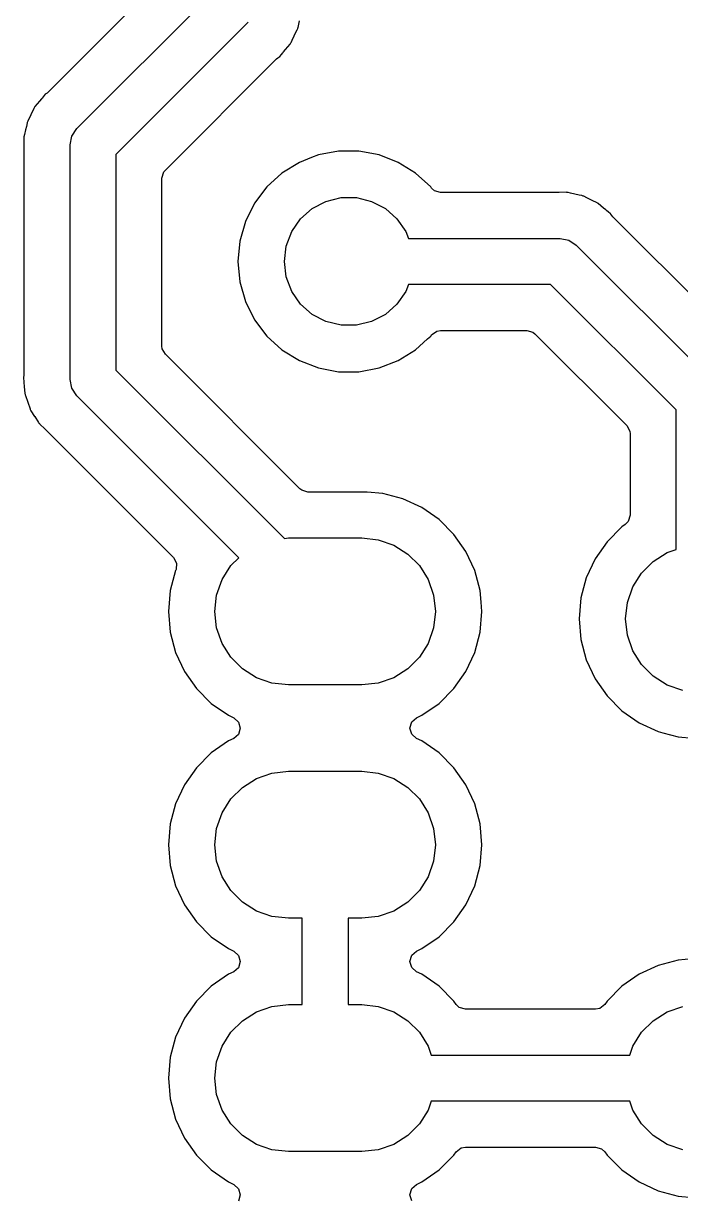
# Model space of a CAD drawing. Extents: x 1.7 to 7.7, y -4.5 to -1.4.
# Drawn here: x 6.77 to 7.052, y -4.002 to -3.498 of the extents above; entities that cross this region are included whole.
import ezdxf

# ---------------------------------------------------------------- set-up
doc = ezdxf.new("R2010")
doc.units = 0
doc.header["$MEASUREMENT"] = 0
doc.layers.add('BLACK', color=7, linetype='CONTINUOUS')

msp = doc.modelspace()

# ---------------------------------------------------------------- linework, layer by layer
at = {"layer": 'BLACK', "linetype": 'CONTINUOUS'}
for p, q in [((6.79304, -3.54304), (6.84969, -3.48639)), ((6.81933, -3.48888), (6.78088, -3.52733)), ((6.86649, -3.49743), (6.80984, -3.55408)), ((6.88781, -3.49967), (6.88838, -3.49686)), ((6.88613, -3.50334), (6.88749, -3.50064)), ((6.88749, -3.50064), (6.88759, -3.50037)), ((6.88749, -3.50064), (6.88749, -3.50064)), ((6.88749, -3.50064), (6.88749, -3.50064)), ((6.88759, -3.50037), (6.88769, -3.50009)), ((6.88759, -3.50037), (6.88759, -3.50037)), ((6.88768, -3.50009), (6.88777, -3.49982)), ((6.88769, -3.50009), (6.88768, -3.50009)), ((6.88777, -3.49982), (6.88781, -3.49967)), ((6.88244, -3.50913), (6.88439, -3.50681)), ((6.88439, -3.50681), (6.88455, -3.50657)), ((6.88439, -3.50681), (6.88439, -3.50681)), ((6.88455, -3.50658), (6.88471, -3.50633)), ((6.88455, -3.50657), (6.88455, -3.50658)), ((6.8847, -3.50632), (6.88485, -3.50608)), ((6.88471, -3.50633), (6.8847, -3.50632)), ((6.88485, -3.50608), (6.88532, -3.50509)), ((6.88485, -3.50608), (6.88485, -3.50608)), ((6.88532, -3.50509), (6.88613, -3.50334)), ((6.87865, -3.51313), (6.87919, -3.51267)), ((6.87919, -3.51267), (6.87995, -3.5121)), ((6.87995, -3.5121), (6.88066, -3.51125)), ((6.87995, -3.5121), (6.87995, -3.5121)), ((6.87995, -3.5121), (6.87995, -3.5121)), ((6.88066, -3.51125), (6.88127, -3.51053)), ((6.88127, -3.51053), (6.88142, -3.51037)), ((6.88142, -3.51037), (6.88164, -3.51014)), ((6.88164, -3.51014), (6.88244, -3.50913)), ((6.83098, -3.56081), (6.87865, -3.51313)), ((6.78034, -3.5278), (6.77959, -3.52836)), ((6.78088, -3.52733), (6.78034, -3.5278)), ((6.77709, -3.53134), (6.77515, -3.53365)), ((6.77789, -3.53032), (6.77709, -3.53134)), ((6.77812, -3.53009), (6.77789, -3.53032)), ((6.77826, -3.52994), (6.77812, -3.53009)), ((6.77959, -3.52836), (6.77826, -3.52994)), ((6.7734, -3.53712), (6.77205, -3.53983)), ((6.77468, -3.53438), (6.7734, -3.53712)), ((6.77483, -3.53414), (6.77468, -3.53438)), ((6.77499, -3.53389), (6.77483, -3.53414)), ((6.77483, -3.53414), (6.77483, -3.53414)), ((6.77515, -3.53365), (6.77499, -3.53389)), ((6.77499, -3.53389), (6.77499, -3.53389)), ((6.77146, -3.54212), (6.77115, -3.5436)), ((6.77176, -3.54064), (6.77146, -3.54212)), ((6.77185, -3.54037), (6.77176, -3.54064)), ((6.77195, -3.54009), (6.77185, -3.54037)), ((6.77185, -3.54037), (6.77185, -3.54037)), ((6.77205, -3.53983), (6.77195, -3.54009)), ((6.77195, -3.54009), (6.77195, -3.54009)), ((6.79091, -3.54623), (6.79304, -3.54304)), ((6.77039, -3.54712), (6.77036, -3.54741)), ((6.77036, -3.54741), (6.77045, -3.55043)), ((6.77042, -3.54683), (6.77039, -3.54712)), ((6.77039, -3.54712), (6.77039, -3.54712)), ((6.77045, -3.54655), (6.77042, -3.54683)), ((6.77042, -3.54683), (6.77042, -3.54683)), ((6.77066, -3.54565), (6.77045, -3.54655)), ((6.77115, -3.5436), (6.77066, -3.54565)), ((6.79016, -3.55), (6.79091, -3.54623)), ((6.77045, -3.55043), (6.77045, -3.64808)), ((6.79016, -3.65059), (6.79016, -3.55)), ((6.90515, -3.55274), (6.89654, -3.55435)), ((6.91391, -3.55274), (6.90515, -3.55274)), ((6.92252, -3.55435), (6.91391, -3.55274)), ((6.80984, -3.55408), (6.80984, -3.64651)), ((6.88838, -3.55751), (6.88093, -3.56212)), ((6.89356, -3.5555), (6.88838, -3.55751)), ((6.88838, -3.55751), (6.88838, -3.55751)), ((6.89654, -3.55435), (6.89356, -3.5555)), ((6.93069, -3.55751), (6.92252, -3.55435)), ((6.93814, -3.56212), (6.93069, -3.55751)), ((6.93069, -3.55751), (6.93069, -3.55751)), ((6.82955, -3.56426), (6.83032, -3.56162)), ((6.83032, -3.56162), (6.83098, -3.56081)), ((6.88093, -3.56212), (6.87446, -3.56802)), ((6.88093, -3.56212), (6.88093, -3.56212)), ((6.94461, -3.56802), (6.93814, -3.56212)), ((6.93814, -3.56212), (6.93814, -3.56212)), ((6.82955, -3.6), (6.82955, -3.56426)), ((6.87446, -3.56802), (6.86918, -3.57501)), ((6.94498, -3.56851), (6.94461, -3.56802)), ((6.89976, -3.57423), (6.90621, -3.57264)), ((6.90621, -3.57264), (6.91286, -3.57264)), ((6.91286, -3.57264), (6.91931, -3.57423)), ((6.94624, -3.56968), (6.94498, -3.56851)), ((6.94888, -3.57045), (6.94624, -3.56968)), ((6.99957, -3.57045), (6.94888, -3.57045)), ((7.00259, -3.57036), (6.99957, -3.57045)), ((7.00288, -3.57039), (7.00259, -3.57036)), ((7.00317, -3.57042), (7.00288, -3.57039)), ((7.00288, -3.57039), (7.00288, -3.57039)), ((7.00345, -3.57045), (7.00317, -3.57042)), ((7.00317, -3.57042), (7.00317, -3.57042)), ((7.00447, -3.57069), (7.00345, -3.57045)), ((7.0064, -3.57115), (7.00447, -3.57069)), ((7.00826, -3.57154), (7.0064, -3.57115)), ((7.00936, -3.57176), (7.00826, -3.57154)), ((7.00963, -3.57185), (7.00936, -3.57176)), ((7.00991, -3.57195), (7.00963, -3.57185)), ((7.00963, -3.57185), (7.00963, -3.57185)), ((7.01017, -3.57205), (7.00991, -3.57195)), ((7.00991, -3.57195), (7.00991, -3.57195)), ((7.01153, -3.57273), (7.01017, -3.57205)), ((7.01017, -3.57205), (7.01017, -3.57205)), ((7.01017, -3.57205), (7.01017, -3.57205)), ((7.01288, -3.5734), (7.01153, -3.57273)), ((6.86918, -3.57501), (6.86527, -3.58285)), ((6.86918, -3.57501), (6.86918, -3.57501)), ((6.88891, -3.58172), (6.89388, -3.57732)), ((6.89388, -3.57732), (6.89976, -3.57423)), ((6.91931, -3.57423), (6.92519, -3.57732)), ((6.92519, -3.57732), (6.93016, -3.58172)), ((7.01407, -3.57396), (7.01288, -3.5734)), ((7.01562, -3.57468), (7.01407, -3.57396)), ((7.01586, -3.57483), (7.01562, -3.57468)), ((7.01562, -3.57468), (7.01562, -3.57468)), ((7.01562, -3.57468), (7.01562, -3.57468)), ((7.01611, -3.57499), (7.01586, -3.57483)), ((7.01586, -3.57483), (7.01586, -3.57483)), ((7.01635, -3.57515), (7.01611, -3.57499)), ((7.01611, -3.57499), (7.01611, -3.57499)), ((7.01866, -3.57709), (7.01635, -3.57515)), ((7.01968, -3.57789), (7.01866, -3.57709)), ((7.01979, -3.578), (7.01968, -3.57789)), ((7.01991, -3.57812), (7.01979, -3.578)), ((7.02006, -3.57826), (7.01991, -3.57812)), ((7.02055, -3.57867), (7.02006, -3.57826)), ((6.86527, -3.58285), (6.86288, -3.59128)), ((6.86527, -3.58285), (6.86527, -3.58285)), ((6.88513, -3.58719), (6.88891, -3.58172)), ((6.93016, -3.58172), (6.93394, -3.58719)), ((7.02164, -3.57959), (7.02055, -3.57867)), ((7.02175, -3.57974), (7.02164, -3.57959)), ((7.0222, -3.58034), (7.02175, -3.57974)), ((7.02267, -3.58088), (7.0222, -3.58034)), ((7.08012, -3.63834), (7.02267, -3.58088)), ((6.88278, -3.5934), (6.88513, -3.58719)), ((6.93394, -3.58719), (6.93506, -3.59016)), ((6.86288, -3.59128), (6.86207, -3.6)), ((6.86288, -3.59128), (6.86288, -3.59128)), ((6.88198, -3.6), (6.88278, -3.5934)), ((6.93506, -3.59016), (7, -3.59016)), ((7, -3.59016), (7.00377, -3.59091)), ((7.00377, -3.59091), (7.00696, -3.59304)), ((7.00696, -3.59304), (7.06649, -3.65257)), ((6.82955, -3.63633), (6.82955, -3.6)), ((6.86207, -3.6), (6.86207, -3.6)), ((6.86207, -3.6), (6.86288, -3.60872)), ((6.88278, -3.6066), (6.88198, -3.6)), ((6.88513, -3.61281), (6.88278, -3.6066)), ((6.86288, -3.60872), (6.86288, -3.60872)), ((6.86288, -3.60872), (6.86527, -3.61715)), ((6.88891, -3.61828), (6.88513, -3.61281)), ((6.93394, -3.61281), (6.93016, -3.61828)), ((6.93506, -3.60984), (6.93394, -3.61281)), ((6.99592, -3.60984), (6.93506, -3.60984)), ((7.04969, -3.66361), (6.99592, -3.60984)), ((6.86527, -3.61715), (6.86527, -3.61715)), ((6.86527, -3.61715), (6.86918, -3.62499)), ((6.89388, -3.62268), (6.88891, -3.61828)), ((6.93016, -3.61828), (6.92519, -3.62268)), ((6.89976, -3.62577), (6.89388, -3.62268)), ((6.92519, -3.62268), (6.91931, -3.62577)), ((6.86918, -3.62499), (6.86918, -3.62499)), ((6.86918, -3.62499), (6.87446, -3.63198)), ((6.90621, -3.62736), (6.89976, -3.62577)), ((6.91286, -3.62736), (6.90621, -3.62736)), ((6.91931, -3.62577), (6.91286, -3.62736)), ((6.87446, -3.63198), (6.88093, -3.63788)), ((6.93814, -3.63788), (6.94326, -3.63321)), ((6.94326, -3.63321), (6.94461, -3.63198)), ((6.94461, -3.63198), (6.94498, -3.63149)), ((6.94461, -3.63198), (6.94461, -3.63198)), ((6.94461, -3.63198), (6.94461, -3.63198)), ((6.94498, -3.63149), (6.94719, -3.62985)), ((6.94719, -3.62985), (6.94888, -3.62955)), ((6.94888, -3.62955), (6.98574, -3.62955)), ((6.98574, -3.62955), (6.98838, -3.63032)), ((6.98838, -3.63032), (6.98919, -3.63098)), ((6.98919, -3.63098), (7.02856, -3.67034)), ((6.82966, -3.63737), (6.82955, -3.63633)), ((6.83098, -3.63978), (6.82966, -3.63737)), ((6.88093, -3.63788), (6.88093, -3.63788)), ((6.88093, -3.63788), (6.88838, -3.64249)), ((6.93069, -3.64249), (6.93814, -3.63788)), ((6.88856, -3.69737), (6.83098, -3.63978)), ((6.88838, -3.64249), (6.88838, -3.64249)), ((6.88838, -3.64249), (6.88838, -3.64249)), ((6.88838, -3.64249), (6.89654, -3.64565)), ((6.92252, -3.64565), (6.93069, -3.64249)), ((6.7704, -3.64879), (6.77026, -3.64973)), ((6.77045, -3.64808), (6.7704, -3.64879)), ((6.80984, -3.64651), (6.88202, -3.71869)), ((6.89654, -3.64565), (6.90515, -3.64726)), ((6.90515, -3.64726), (6.90516, -3.64726)), ((6.90516, -3.64726), (6.91391, -3.64726)), ((6.91391, -3.64726), (6.92252, -3.64565)), ((6.91391, -3.64726), (6.91391, -3.64726)), ((6.77026, -3.64973), (6.77044, -3.65177)), ((6.77044, -3.65177), (6.77045, -3.65199)), ((6.77045, -3.65199), (6.77045, -3.65231)), ((6.77045, -3.65231), (6.77055, -3.65311)), ((6.77055, -3.65311), (6.7706, -3.65359)), ((6.7706, -3.65359), (6.77087, -3.65661)), ((6.79091, -3.65436), (6.79016, -3.65059)), ((6.77087, -3.65661), (6.77092, -3.65688)), ((6.77092, -3.65688), (6.77092, -3.65688)), ((6.77092, -3.65688), (6.77099, -3.65717)), ((6.77099, -3.65717), (6.77099, -3.65717)), ((6.77099, -3.65717), (6.77105, -3.65745)), ((6.77105, -3.65745), (6.77209, -3.66029)), ((6.79304, -3.65755), (6.79091, -3.65436)), ((6.86244, -3.72695), (6.79304, -3.65755)), ((6.77209, -3.66029), (6.77304, -3.66316)), ((6.77304, -3.66316), (6.77316, -3.66342)), ((6.77316, -3.66342), (6.77316, -3.66342)), ((6.77316, -3.66342), (6.77329, -3.66369)), ((6.77329, -3.66369), (6.77329, -3.66369)), ((6.77329, -3.66369), (6.77342, -3.66394)), ((6.77342, -3.66394), (6.77342, -3.66394)), ((6.77342, -3.66394), (6.77342, -3.66394)), ((6.77342, -3.66394), (6.77502, -3.66638)), ((7.04969, -3.72343), (7.04969, -3.66361)), ((6.77502, -3.66638), (6.77508, -3.66647)), ((6.77508, -3.66647), (6.77666, -3.66904)), ((6.77666, -3.66904), (6.77684, -3.66926)), ((6.77684, -3.66926), (6.77684, -3.66927)), ((6.77684, -3.66927), (6.77703, -3.6695)), ((6.77703, -3.6695), (6.77703, -3.66949)), ((6.77703, -3.66949), (6.77721, -3.66971)), ((6.77721, -3.66971), (6.7794, -3.67177)), ((6.7794, -3.67177), (6.77941, -3.67179)), ((6.77941, -3.67179), (6.80701, -3.69938)), ((7.02856, -3.67034), (7.02988, -3.67276)), ((7.02988, -3.67276), (7.02999, -3.6738)), ((7.02999, -3.6738), (7.02999, -3.70879)), ((6.88938, -3.69802), (6.88856, -3.69737)), ((6.89202, -3.6988), (6.88938, -3.69802)), ((6.91739, -3.6988), (6.89202, -3.6988)), ((6.92408, -3.69938), (6.91739, -3.6988)), ((6.80701, -3.69938), (6.83444, -3.72681)), ((6.93274, -3.7017), (6.92408, -3.69938)), ((6.92408, -3.69938), (6.92408, -3.69938)), ((6.94086, -3.70549), (6.93274, -3.7017)), ((6.93274, -3.7017), (6.93274, -3.7017)), ((6.94819, -3.71063), (6.94086, -3.70549)), ((6.94086, -3.70549), (6.94086, -3.70549)), ((7.02999, -3.70879), (7.02921, -3.71143)), ((6.95453, -3.71696), (6.94819, -3.71063)), ((7.0265, -3.71378), (7.02016, -3.72011)), ((7.02791, -3.71279), (7.0265, -3.71378)), ((7.02921, -3.71143), (7.02791, -3.71279)), ((6.88202, -3.71869), (6.88366, -3.7185)), ((6.88366, -3.7185), (6.91516, -3.7185)), ((6.91516, -3.7185), (6.92217, -3.71929)), ((6.92217, -3.71929), (6.92882, -3.72162)), ((6.95967, -3.7243), (6.95453, -3.71696)), ((6.95453, -3.71696), (6.95453, -3.71696)), ((6.92882, -3.72162), (6.93479, -3.72538)), ((6.96345, -3.73242), (6.95967, -3.7243)), ((7.02016, -3.72011), (7.01502, -3.72745)), ((7.04587, -3.72477), (7.04969, -3.72343)), ((6.83444, -3.72681), (6.83575, -3.72923)), ((6.83575, -3.72923), (6.83556, -3.73197)), ((6.85904, -3.73036), (6.86244, -3.72695)), ((6.93479, -3.72538), (6.93978, -3.73036)), ((7.01502, -3.72745), (7.01124, -3.73557)), ((7.01502, -3.72745), (7.01502, -3.72745)), ((7.03491, -3.73351), (7.0399, -3.72852)), ((7.0399, -3.72852), (7.04587, -3.72477)), ((6.83536, -3.73242), (6.83305, -3.74107)), ((6.83541, -3.73233), (6.83536, -3.73242)), ((6.83556, -3.73197), (6.83541, -3.73233)), ((6.85528, -3.73633), (6.85904, -3.73036)), ((6.93978, -3.73036), (6.94353, -3.73633)), ((6.96577, -3.74108), (6.96345, -3.73242)), ((7.03116, -3.73948), (7.03491, -3.73351)), ((6.85296, -3.74299), (6.85528, -3.73633)), ((6.94353, -3.73633), (6.94586, -3.74299)), ((7.01124, -3.73557), (7.00892, -3.74422)), ((7.01124, -3.73557), (7.01124, -3.73557)), ((7.02883, -3.74614), (7.03116, -3.73948)), ((6.83305, -3.74108), (6.83227, -3.75)), ((6.83305, -3.74107), (6.83305, -3.74108)), ((6.85217, -3.75), (6.85296, -3.74299)), ((6.94586, -3.74299), (6.94665, -3.75)), ((6.9662, -3.74599), (6.96577, -3.74108)), ((7.00892, -3.74422), (7.00814, -3.75315)), ((7.00892, -3.74422), (7.00892, -3.74422)), ((6.96638, -3.74801), (6.9662, -3.74599)), ((6.96655, -3.75), (6.96638, -3.74801)), ((7.02804, -3.75315), (7.02883, -3.74614)), ((6.83227, -3.75), (6.83227, -3.75)), ((6.83227, -3.75), (6.83305, -3.75892)), ((6.85296, -3.75701), (6.85217, -3.75)), ((6.94665, -3.75), (6.94586, -3.75701)), ((6.96577, -3.75892), (6.96655, -3.75)), ((7.00814, -3.75315), (7.00814, -3.75315)), ((7.00814, -3.75315), (7.00892, -3.76207)), ((7.02883, -3.76016), (7.02804, -3.75315)), ((6.83305, -3.75892), (6.83305, -3.75893)), ((6.83305, -3.75893), (6.83536, -3.76758)), ((6.85528, -3.76367), (6.85296, -3.75701)), ((6.94586, -3.75701), (6.94353, -3.76367)), ((6.96345, -3.76758), (6.96577, -3.75892)), ((6.85904, -3.76964), (6.85528, -3.76367)), ((6.94353, -3.76367), (6.93978, -3.76964)), ((7.00892, -3.76207), (7.00892, -3.76207)), ((7.00892, -3.76207), (7.01124, -3.77073)), ((7.03116, -3.76682), (7.02883, -3.76016)), ((6.83536, -3.76758), (6.83536, -3.76758)), ((6.83536, -3.76758), (6.83915, -3.7757)), ((6.86402, -3.77462), (6.85904, -3.76964)), ((6.93978, -3.76964), (6.93479, -3.77462)), ((6.95967, -3.7757), (6.96345, -3.76758)), ((7.03491, -3.77279), (7.03116, -3.76682)), ((6.87, -3.77838), (6.86402, -3.77462)), ((6.93479, -3.77462), (6.92882, -3.77838)), ((7.01124, -3.77073), (7.01124, -3.77073)), ((7.01124, -3.77073), (7.01502, -3.77885)), ((7.0399, -3.77777), (7.03491, -3.77279)), ((6.83915, -3.7757), (6.83915, -3.7757)), ((6.83915, -3.7757), (6.84429, -3.78304)), ((6.87665, -3.78071), (6.87, -3.77838)), ((6.92882, -3.77838), (6.92217, -3.78071)), ((6.95453, -3.78304), (6.95967, -3.7757)), ((7.01502, -3.77885), (7.01502, -3.77885)), ((7.01502, -3.77885), (7.02016, -3.78619)), ((7.04587, -3.78153), (7.0399, -3.77777)), ((6.84429, -3.78304), (6.85062, -3.78937)), ((6.88366, -3.7815), (6.87665, -3.78071)), ((6.91516, -3.7815), (6.88366, -3.7815)), ((6.92217, -3.78071), (6.91516, -3.7815)), ((6.94819, -3.78937), (6.95453, -3.78304)), ((7.05253, -3.78386), (7.04587, -3.78153)), ((6.85062, -3.78937), (6.85062, -3.78937)), ((6.85062, -3.78937), (6.85796, -3.79451)), ((6.94086, -3.79451), (6.94819, -3.78937)), ((7.02016, -3.78619), (7.0265, -3.79252)), ((6.85796, -3.79451), (6.86025, -3.79558)), ((6.93857, -3.79558), (6.94086, -3.79451)), ((7.0265, -3.79252), (7.0265, -3.79252)), ((7.0265, -3.79252), (7.03384, -3.79766)), ((6.86025, -3.79558), (6.86231, -3.79739)), ((6.86307, -3.80004), (6.86227, -3.80267)), ((6.86231, -3.79739), (6.86307, -3.80004)), ((6.93575, -3.79996), (6.93655, -3.79733)), ((6.93651, -3.80261), (6.93575, -3.79996)), ((6.93655, -3.79733), (6.93857, -3.79558)), ((7.03384, -3.79766), (7.04196, -3.80145)), ((6.86025, -3.80442), (6.85796, -3.80549)), ((6.86227, -3.80267), (6.86025, -3.80442)), ((6.93857, -3.80442), (6.93651, -3.80261)), ((6.94086, -3.80549), (6.93857, -3.80442)), ((7.04196, -3.80145), (7.04196, -3.80145)), ((7.04196, -3.80145), (7.04196, -3.80145)), ((7.04196, -3.80145), (7.04404, -3.802)), ((7.04404, -3.802), (7.05061, -3.80377)), ((7.05061, -3.80377), (7.05698, -3.80432)), ((6.85796, -3.80549), (6.85062, -3.81063)), ((6.85796, -3.80549), (6.85796, -3.80549)), ((6.94819, -3.81063), (6.94086, -3.80549)), ((6.94086, -3.80549), (6.94086, -3.80549)), ((6.85062, -3.81063), (6.84429, -3.81696)), ((6.95453, -3.81696), (6.94819, -3.81063)), ((6.84429, -3.81696), (6.83915, -3.8243)), ((6.87, -3.82162), (6.87665, -3.81929)), ((6.87665, -3.81929), (6.88366, -3.8185)), ((6.88366, -3.8185), (6.91516, -3.8185)), ((6.91516, -3.8185), (6.92217, -3.81929)), ((6.92217, -3.81929), (6.92882, -3.82162)), ((6.95967, -3.8243), (6.95453, -3.81696)), ((6.95453, -3.81696), (6.95453, -3.81696)), ((6.83915, -3.8243), (6.83536, -3.83242)), ((6.83915, -3.8243), (6.83915, -3.8243)), ((6.86402, -3.82538), (6.87, -3.82162)), ((6.92882, -3.82162), (6.93479, -3.82538)), ((6.96345, -3.83242), (6.95967, -3.8243)), ((6.85904, -3.83036), (6.86402, -3.82538)), ((6.93479, -3.82538), (6.93978, -3.83036)), ((6.83536, -3.83242), (6.83305, -3.84107)), ((6.83536, -3.83242), (6.83536, -3.83242)), ((6.85528, -3.83633), (6.85904, -3.83036)), ((6.93978, -3.83036), (6.94353, -3.83633)), ((6.96577, -3.84108), (6.96345, -3.83242)), ((6.85296, -3.84299), (6.85528, -3.83633)), ((6.94353, -3.83633), (6.94586, -3.84299)), ((6.83305, -3.84108), (6.83227, -3.85)), ((6.83305, -3.84107), (6.83305, -3.84108)), ((6.85217, -3.85), (6.85296, -3.84299)), ((6.94586, -3.84299), (6.94665, -3.85)), ((6.96655, -3.85), (6.96577, -3.84108)), ((6.83227, -3.85), (6.83227, -3.85)), ((6.83227, -3.85), (6.83305, -3.85892)), ((6.85296, -3.85701), (6.85217, -3.85)), ((6.94665, -3.85), (6.94586, -3.85701)), ((6.96577, -3.85892), (6.96655, -3.85)), ((6.83305, -3.85892), (6.83305, -3.85893)), ((6.83305, -3.85893), (6.83536, -3.86758)), ((6.85528, -3.86367), (6.85296, -3.85701)), ((6.94586, -3.85701), (6.94353, -3.86367)), ((6.96345, -3.86758), (6.96577, -3.85892)), ((6.85904, -3.86964), (6.85528, -3.86367)), ((6.94353, -3.86367), (6.93978, -3.86964)), ((6.83536, -3.86758), (6.83536, -3.86758)), ((6.83536, -3.86758), (6.83915, -3.8757)), ((6.86402, -3.87462), (6.85904, -3.86964)), ((6.93978, -3.86964), (6.93479, -3.87462)), ((6.95967, -3.8757), (6.96345, -3.86758)), ((6.87, -3.87838), (6.86402, -3.87462)), ((6.93479, -3.87462), (6.92882, -3.87838)), ((6.83915, -3.8757), (6.83915, -3.8757)), ((6.83915, -3.8757), (6.84429, -3.88304)), ((6.87665, -3.88071), (6.87, -3.87838)), ((6.88366, -3.8815), (6.87665, -3.88071)), ((6.92217, -3.88071), (6.91516, -3.8815)), ((6.92882, -3.87838), (6.92217, -3.88071)), ((6.95453, -3.88304), (6.95967, -3.8757)), ((6.84429, -3.88304), (6.85062, -3.88937)), ((6.88957, -3.8815), (6.88366, -3.8815)), ((6.88957, -3.9185), (6.88957, -3.8815)), ((6.91516, -3.8815), (6.90925, -3.8815)), ((6.90925, -3.8815), (6.90925, -3.9185)), ((6.94819, -3.88937), (6.95453, -3.88304)), ((6.85062, -3.88937), (6.85062, -3.88937)), ((6.85062, -3.88937), (6.85796, -3.89451)), ((6.94086, -3.89451), (6.94819, -3.88937)), ((6.85796, -3.89451), (6.86025, -3.89558)), ((6.86025, -3.89558), (6.86231, -3.89739)), ((6.93655, -3.89733), (6.93857, -3.89558)), ((6.93857, -3.89558), (6.94086, -3.89451)), ((6.86307, -3.90004), (6.86227, -3.90267)), ((6.86231, -3.89739), (6.86307, -3.90004)), ((6.93575, -3.89996), (6.93655, -3.89733)), ((6.93651, -3.90261), (6.93575, -3.89996)), ((7.05061, -3.89938), (7.04196, -3.9017)), ((7.05953, -3.8986), (7.05061, -3.89938)), ((7.05061, -3.89938), (7.05061, -3.89938)), ((6.85796, -3.90549), (6.85062, -3.91063)), ((6.86025, -3.90442), (6.85796, -3.90549)), ((6.85796, -3.90549), (6.85796, -3.90549)), ((6.86227, -3.90267), (6.86025, -3.90442)), ((6.93857, -3.90442), (6.93651, -3.90261)), ((6.94086, -3.90549), (6.93857, -3.90442)), ((6.94819, -3.91063), (6.94086, -3.90549)), ((6.94086, -3.90549), (6.94086, -3.90549)), ((7.03384, -3.90549), (7.0265, -3.91063)), ((7.04196, -3.9017), (7.03384, -3.90549)), ((7.03384, -3.90549), (7.03384, -3.90549)), ((7.04196, -3.9017), (7.04196, -3.9017)), ((6.85062, -3.91063), (6.84429, -3.91696)), ((6.95453, -3.91696), (6.94819, -3.91063)), ((7.0265, -3.91063), (7.02016, -3.91696)), ((6.84429, -3.91696), (6.83915, -3.9243)), ((6.87, -3.92162), (6.87665, -3.91929)), ((6.87665, -3.91929), (6.88366, -3.9185)), ((6.88366, -3.9185), (6.88957, -3.9185)), ((6.90925, -3.9185), (6.91516, -3.9185)), ((6.91516, -3.9185), (6.92217, -3.91929)), ((6.92217, -3.91929), (6.92882, -3.92162)), ((6.95552, -3.91837), (6.95453, -3.91696)), ((6.95687, -3.91968), (6.95552, -3.91837)), ((6.95951, -3.92045), (6.95687, -3.91968)), ((7.01518, -3.92045), (6.95951, -3.92045)), ((7.01703, -3.92009), (7.01518, -3.92045)), ((7.01918, -3.91837), (7.01703, -3.92009)), ((7.02016, -3.91696), (7.01918, -3.91837)), ((7.04587, -3.92162), (7.05253, -3.91929)), ((6.83915, -3.9243), (6.83536, -3.93242)), ((6.83915, -3.9243), (6.83915, -3.9243)), ((6.85904, -3.93036), (6.86402, -3.92538)), ((6.86402, -3.92538), (6.87, -3.92162)), ((6.92882, -3.92162), (6.93479, -3.92538)), ((6.93479, -3.92538), (6.93978, -3.93036)), ((7.03491, -3.93036), (7.0399, -3.92538)), ((7.0399, -3.92538), (7.04587, -3.92162)), ((6.85528, -3.93633), (6.85904, -3.93036)), ((6.93978, -3.93036), (6.94353, -3.93633)), ((7.03116, -3.93633), (7.03491, -3.93036)), ((6.83536, -3.93242), (6.83305, -3.94107)), ((6.83536, -3.93242), (6.83536, -3.93242)), ((6.83305, -3.94108), (6.83227, -3.95)), ((6.83305, -3.94107), (6.83305, -3.94108)), ((6.85296, -3.94299), (6.85528, -3.93633)), ((6.94353, -3.93633), (6.94487, -3.94016)), ((6.94487, -3.94016), (7.02982, -3.94016)), ((7.02982, -3.94016), (7.03116, -3.93633)), ((6.85217, -3.95), (6.85296, -3.94299)), ((6.83227, -3.95), (6.83227, -3.95)), ((6.83227, -3.95), (6.83305, -3.95892)), ((6.85296, -3.95701), (6.85217, -3.95)), ((6.83305, -3.95892), (6.83305, -3.95893)), ((6.83305, -3.95893), (6.83536, -3.96758)), ((6.85528, -3.96367), (6.85296, -3.95701)), ((6.94487, -3.95984), (6.94353, -3.96367)), ((7.02982, -3.95984), (6.94487, -3.95984)), ((7.03116, -3.96367), (7.02982, -3.95984)), ((6.85904, -3.96964), (6.85528, -3.96367)), ((6.94353, -3.96367), (6.93978, -3.96964)), ((7.03491, -3.96964), (7.03116, -3.96367)), ((6.83536, -3.96758), (6.83536, -3.96758)), ((6.83536, -3.96758), (6.83915, -3.9757)), ((6.86402, -3.97462), (6.85904, -3.96964)), ((6.93978, -3.96964), (6.93479, -3.97462)), ((7.0399, -3.97462), (7.03491, -3.96964)), ((6.83915, -3.9757), (6.83915, -3.9757)), ((6.83915, -3.9757), (6.84429, -3.98304)), ((6.87, -3.97838), (6.86402, -3.97462)), ((6.93479, -3.97462), (6.92882, -3.97838)), ((7.04587, -3.97838), (7.0399, -3.97462)), ((6.87665, -3.98071), (6.87, -3.97838)), ((6.88366, -3.9815), (6.87665, -3.98071)), ((6.91516, -3.9815), (6.88366, -3.9815)), ((6.92217, -3.98071), (6.91516, -3.9815)), ((6.92882, -3.97838), (6.92217, -3.98071)), ((6.95552, -3.98163), (6.95766, -3.97991)), ((6.95766, -3.97991), (6.95951, -3.97955)), ((6.95951, -3.97955), (7.01518, -3.97955)), ((7.01518, -3.97955), (7.01782, -3.98032)), ((7.01782, -3.98032), (7.01918, -3.98163)), ((7.05253, -3.98071), (7.04587, -3.97838)), ((6.84429, -3.98304), (6.85062, -3.98937)), ((6.94819, -3.98937), (6.95453, -3.98304)), ((6.95453, -3.98304), (6.95552, -3.98163)), ((7.01918, -3.98163), (7.02016, -3.98304)), ((7.02016, -3.98304), (7.0265, -3.98937)), ((6.85062, -3.98937), (6.85062, -3.98937)), ((6.85062, -3.98937), (6.85796, -3.99451)), ((6.94086, -3.99451), (6.94819, -3.98937)), ((7.0265, -3.98937), (7.0265, -3.98937)), ((7.0265, -3.98937), (7.03384, -3.99451)), ((6.85796, -3.99451), (6.86025, -3.99558)), ((6.86025, -3.99558), (6.86231, -3.99739)), ((6.93655, -3.99733), (6.93857, -3.99558)), ((6.93857, -3.99558), (6.94086, -3.99451)), ((7.03384, -3.99451), (7.04196, -3.9983)), ((6.86307, -4.00004), (6.86227, -4.00267)), ((6.86231, -3.99739), (6.86307, -4.00004)), ((6.93575, -3.99996), (6.93655, -3.99733)), ((6.93651, -4.00261), (6.93575, -3.99996)), ((7.04196, -3.9983), (7.05061, -4.00062)), ((7.05061, -4.00062), (7.05698, -4.00117))]:
    msp.add_line(p, q, dxfattribs=at)

doc.saveas('drawing.dxf')
